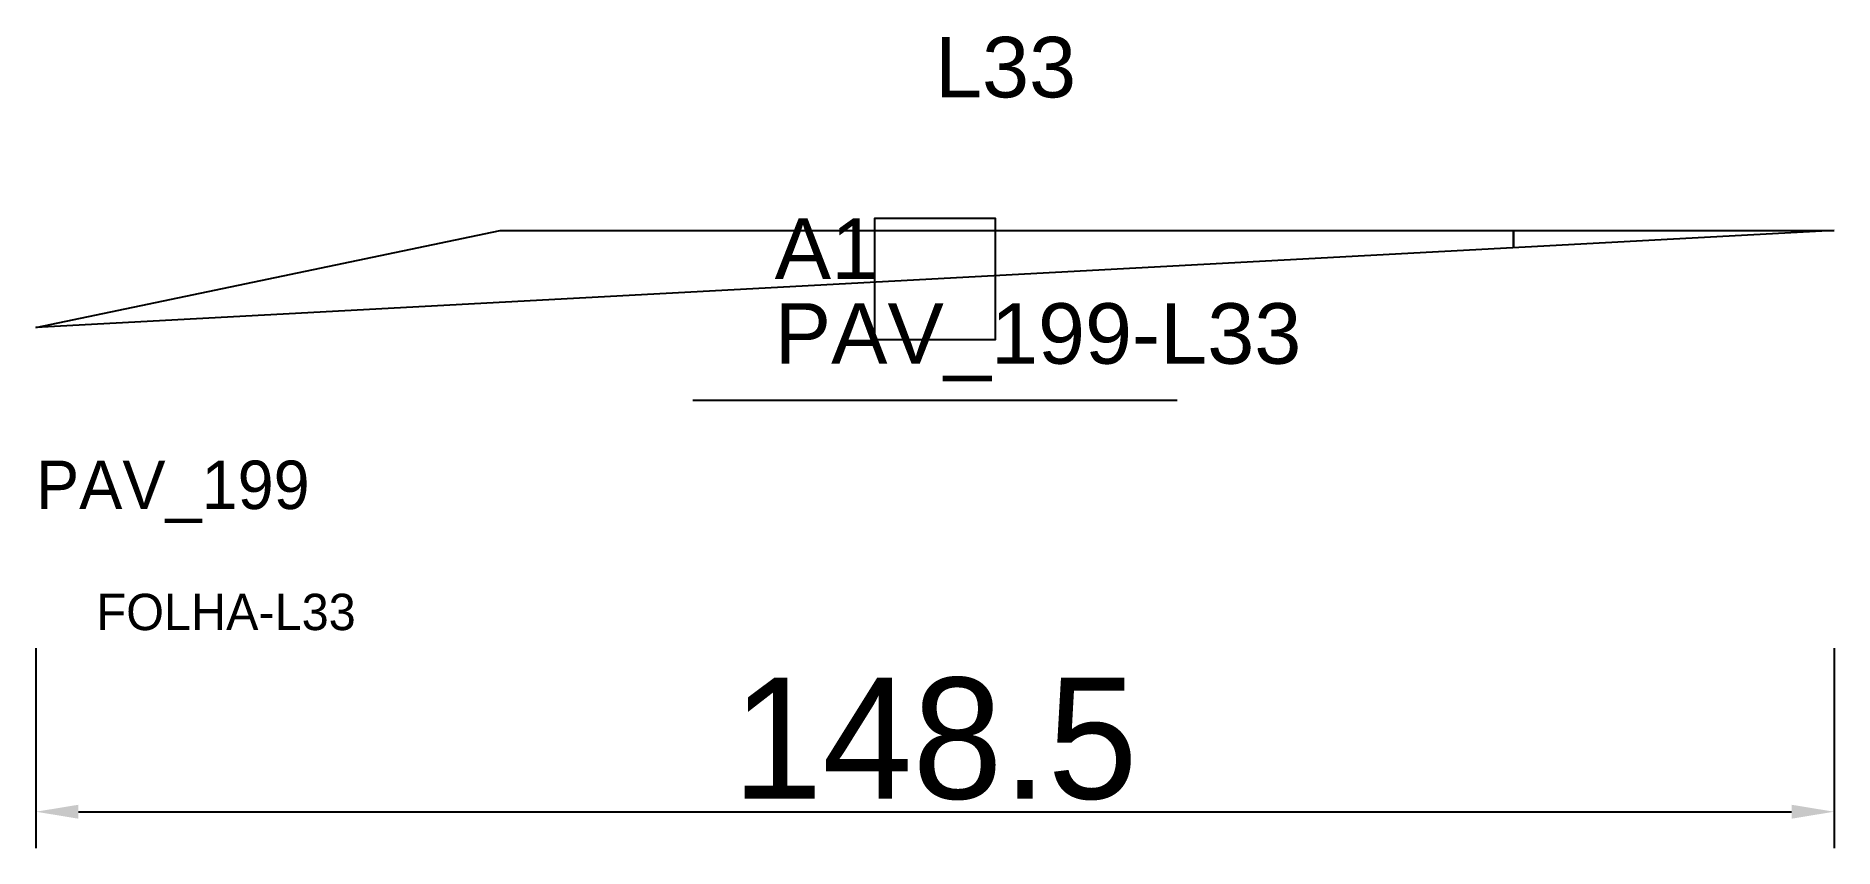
# Model space of a CAD drawing. Header units: metres. Extents: x 222 to 371, y 150 to 218.
import ezdxf

# ---------------------------------------------------------------- set-up
doc = ezdxf.new("R2010")
doc.units = ezdxf.units.M
for name, color, linetype in [('3', 3, 'CONTINUOUS'), ('AUX00', 7, 'CONTINUOUS'), ('COTA', 241, 'CONTINUOUS'), ('FOLHA', 255, 'CONTINUOUS'), ('Hachura', 251, 'CONTINUOUS'), ('NOMENCLATURA', 7, 'CONTINUOUS'), ('Nível', 160, 'CONTINUOUS'), ('Painéis', 200, 'CONTINUOUS'), ('Pilares', 5, 'CONTINUOUS'), ('SARR_2.2x7', 40, 'CONTINUOUS')]:
    doc.layers.add(name, color=color, linetype=linetype)
doc.styles.add('ARIAL', font='Arial.ttf')
doc.styles.add('STR_STANDARD', font='arial.ttf')
doc.dimstyles.new('EZ DXF', dxfattribs={"dimtxt": 10, "dimasz": 3.5, "dimexe": 3, "dimexo": 1.5, "dimgap": 1, "dimtad": 1, "dimdec": 1, "dimdsep": 46, "dimcen": 2.5, "dimazin": 3, "dimtfac": 1, "dimtmove": 0, "dimatfit": 3})

msp = doc.modelspace()

# ---------------------------------------------------------------- hatches: boundary and pattern name
at = {"layer": 'Hachura'}
h = msp.add_hatch(dxfattribs=at)
h.set_pattern_fill('ANSI31', scale=50)
h.paths.add_polyline_path([(222.2, 193.5), (260.52, 201.5), (370.68, 201.5)])
h = msp.add_hatch(dxfattribs=at)
h.set_pattern_fill('ANSI31', scale=50)
h.paths.add_polyline_path([(222.2, 193.5), (260.52, 201.5), (370.68, 201.5)])

# ---------------------------------------------------------------- linework, layer by layer
at = {"layer": '3'}
msp.add_lwpolyline([(344.2, 200.07), (344.2, 201.5)], close=True, dxfattribs=at)
msp.add_lwpolyline([(344.2, 200.07), (344.2, 201.5)], close=True, dxfattribs=at)
at = {"layer": 'Painéis', "color": 200}
for p, q in [((222.2, 193.5), (260.52, 201.5)), ((370.68, 201.5), (222.2, 193.5)), ((222.2, 193.5), (260.52, 201.5)), ((370.68, 201.5), (222.2, 193.5)), ((260.52, 201.5), (370.68, 201.5)), ((260.52, 201.5), (370.68, 201.5))]:
    msp.add_line(p, q, dxfattribs=at)
at = {"layer": 'Pilares'}
msp.add_lwpolyline([(291.44, 192.5), (301.44, 192.5), (301.44, 202.5), (291.44, 202.5)], close=True, dxfattribs=at)
msp.add_lwpolyline([(291.44, 192.5), (301.44, 192.5), (301.44, 202.5), (291.44, 202.5)], close=True, dxfattribs=at)
at = {"layer": 'SARR_2.2x7'}
msp.add_line((276.44, 187.5), (316.44, 187.5), dxfattribs=at)
msp.add_line((276.44, 187.5), (316.44, 187.5), dxfattribs=at)

# ---------------------------------------------------------------- texts
at = {"layer": '3', "style": 'STR_STANDARD'}
msp.add_text('A1', height=5, dxfattribs=at).set_placement((283.2, 197.5))
msp.add_text('A1', height=5, dxfattribs=at).set_placement((283.2, 197.5))
at = {"layer": 'AUX00', "style": 'STR_STANDARD'}
msp.add_text('PAV_199-L33', height=5, dxfattribs=at).set_placement((283.2, 190.5))
msp.add_text('PAV_199-L33', height=5, dxfattribs=at).set_placement((283.2, 190.5))
at = {"layer": 'FOLHA'}
msp.add_text('FOLHA-L33', height=3, dxfattribs=at).set_placement((227.2, 168.5))
msp.add_text('FOLHA-L33', height=3, dxfattribs=at).set_placement((227.2, 168.5))
at = {"layer": 'NOMENCLATURA', "insert": (296.44, 217.5), "char_height": 5, "attachment_point": 1, "style": 'ARIAL'}
msp.add_mtext('L33', dxfattribs=at)
msp.add_mtext('L33', dxfattribs=at)
at = {"layer": 'Nível'}
msp.add_text('PAV_199', height=4, dxfattribs=at).set_placement((222.2, 178.5))
msp.add_text('PAV_199', height=4, dxfattribs=at).set_placement((222.2, 178.5))

# ---------------------------------------------------------------- dimensions: what is measured, and where the dimension line sits
at = {"layer": 'COTA'}
msp.add_linear_dim(base=(222.2, 153.5), p1=(222.2, 168.5), p2=(370.68, 168.5), dimstyle='EZ DXF', dxfattribs=at).render()
msp.add_linear_dim(base=(222.2, 153.5), p1=(222.2, 168.5), p2=(370.68, 168.5), dimstyle='EZ DXF', dxfattribs=at).render()

doc.saveas('drawing.dxf')
